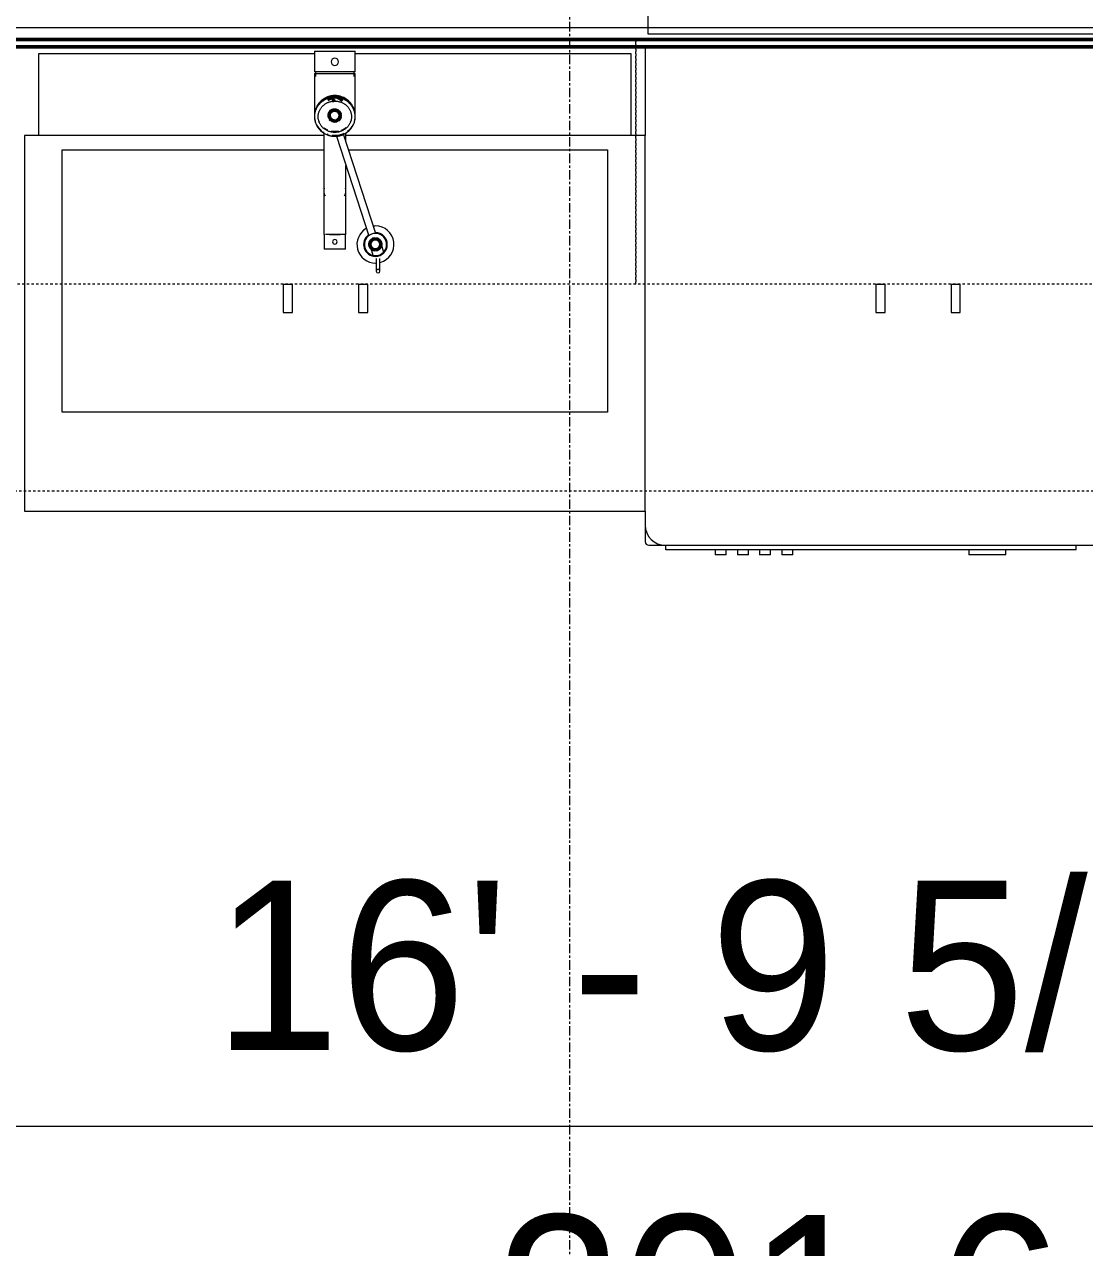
# Model space of a CAD drawing. Header units: inches. Extents: x -4266 to -1814, y 9706 to 12441.
# Drawn here: x -2856.3 to -2800, y 11384.2 to 11449.2 of the extents above; entities that cross this region are included whole.
import ezdxf

# ---------------------------------------------------------------- set-up
doc = ezdxf.new("R2010")
doc.units = ezdxf.units.IN
doc.header["$MEASUREMENT"] = 0
doc.linetypes.add('Dash', pattern=[0.25, 0.125, -0.125])
doc.linetypes.add('Grid Line 1_2_', pattern=[0.875, 0.5, -0.125, 0.125, -0.125])
for name, color, linetype, lineweight in [('A-ANNO-DIMS', 211, 'Continuous', 9), ('A-ANNO-DIMS-96', 211, 'Continuous', 9), ('A-AREA-IDEN', 2, 'Continuous', 9), ('A-GENM-2', 7, 'Continuous', 9), ('A-GENM-3', 250, 'Continuous', 50), ('A-WALL-3', 250, 'Continuous', 50), ('A-WALL-4', 10, 'Continuous', 13), ('P-SANR-FIXT-2', 7, 'Continuous', 9), ('Q-CASE-2', 7, 'Continuous', 9), ('Q-CASE-4', 7, 'Dash', 9), ('Q-CASE-HDLN-1', 7, 'Dash', 9), ('Q-SPCQ-2', 7, 'Continuous', 9), ('S-GRID-1', 1, 'Grid Line 1_2_', 9)]:
    doc.layers.add(name, color=color, linetype=linetype, lineweight=lineweight)
doc.styles.add('Century Gothic', font='ufonts.com_century-gothic.ttf', dxfattribs={"height": 9})
doc.dimstyles.new('OD__1_16__Tol__', dxfattribs={"dimscale": 12, "dimtxt": 9.397514, "dimasz": 1, "dimexe": 0.75, "dimexo": 0.5, "dimgap": 0.125, "dimtad": 1, "dimdec": 4, "dimrnd": 0.0625, "dimzin": 3, "dimdsep": 46, "dimlunit": 4, "dimtxsty": 'Century Gothic', "dimblk1": 'OBLIQUE', "dimblk2": 'OBLIQUE', "dimsah": 1, "dimcen": 0.09, "dimdle": 0.75, "dimazin": 0, "dimtfac": 1, "dimtdec": 4, "dimtix": 1, "dimtmove": 0, "dimatfit": 3, "dimfxl": 1, "dimtvp": 1, "dimtfill": 1, "dimfrac": 2, "dimtolj": 1, "dimtzin": 0, "dimarcsym": 2})

# ---------------------------------------------------------------- blocks, each defined once
blk = doc.blocks.new('DIMBLOCK29-FLOOR PLAN - 1ST FLOOR')
at = {"layer": 'A-ANNO-DIMS-96', "lineweight": 50}
for p, q in [((-2916.324, 11390.624), (-2910.324, 11396.624)), ((-2714.724, 11390.624), (-2708.724, 11396.624)), ((-2916.324, 11390.624), (-2922.324, 11384.624)), ((-2714.724, 11390.624), (-2720.724, 11384.624))]:
    blk.add_line(p, q, dxfattribs=at)
at = {"layer": 'A-ANNO-DIMS-96'}
for p, q in [((-2916.324, 11393.109), (-2916.324, 11381.624)), ((-2916.324, 11390.624), (-2916.324, 11393.109)), ((-2714.724, 11393.109), (-2714.724, 11381.624)), ((-2714.724, 11390.624), (-2714.724, 11393.109)), ((-2916.324, 11390.624), (-2714.724, 11390.624))]:
    blk.add_line(p, q, dxfattribs=at)
at = {"layer": 'A-ANNO-DIMS-96', "color": 0, "char_height": 9, "attachment_point": 1, "line_spacing_factor": 0.984502, "style": 'Century Gothic', "bg_fill": 3, "box_fill_scale": 1.25, "bg_fill_color": 256, "bg_fill_true_color": 13158600, "bg_fill_transparency": 0}
for s, insert, width in [('16\' - 9 5/8"', (-2846.252, 11403.66), 73.74811), ('201.6', (-2831.261, 11385.892), 37.76906)]:
    blk.add_mtext(s, dxfattribs=dict(at, insert=insert, width=width))
blk = doc.blocks.new('_Oblique')
at = {"color": 0, "linetype": 'ByBlock', "lineweight": -2}
blk.add_line((-0.5, -0.5), (0.5, 0.5), dxfattribs=at)

msp = doc.modelspace()

# ---------------------------------------------------------------- linework, layer by layer
at = {"layer": 'A-AREA-IDEN', "flags": 128}
msp.add_lwpolyline([(-2823.17436, 11470.14857), (-2747.66885, 11470.14857), (-2747.66885, 11448.65251), (-2823.17436, 11448.65251)], close=True, dxfattribs=at)
at = {"layer": 'A-GENM-2'}
for p, q in [((-2840.90641, 11447.75263), (-2840.90641, 11446.64968)), ((-2840.90641, 11447.75263), (-2838.74106, 11447.75263)), ((-2838.74106, 11446.64968), (-2838.74106, 11447.75263)), ((-2838.74106, 11446.64968), (-2840.90641, 11446.64968)), ((-2840.90641, 11446.57153), (-2840.90641, 11444.33076)), ((-2840.90641, 11446.57153), (-2838.74106, 11446.57153)), ((-2840.84736, 11446.64968), (-2840.84736, 11446.40919)), ((-2838.80011, 11446.40919), (-2838.80011, 11446.64968)), ((-2838.74106, 11444.33076), (-2838.74106, 11446.57153)), ((-2839.82374, 11445.13995), (-2839.7881, 11445.13928)), ((-2840.44255, 11443.46331), (-2840.40661, 11443.44052)), ((-2840.41429, 11443.40788), (-2840.41429, 11438.00853)), ((-2839.74266, 11443.23574), (-2838.02226, 11437.94088)), ((-2837.6485, 11438.06463), (-2839.36169, 11443.33728)), ((-2839.23319, 11442.94177), (-2839.23319, 11443.40788)), ((-2839.23319, 11438.00853), (-2839.23319, 11441.67597)), ((-2840.41429, 11440.33295), (-2840.41429, 11439.41581)), ((-2839.23319, 11439.41581), (-2839.23319, 11440.33295)), ((-2840.39417, 11438.00853), (-2840.41429, 11438.00853)), ((-2840.3946, 11438.00853), (-2840.3946, 11437.22113)), ((-2840.24132, 11438.00853), (-2840.32055, 11438.00853)), ((-2840.11901, 11438.00853), (-2840.22869, 11438.00853)), ((-2839.97658, 11438.00853), (-2840.10971, 11438.00853)), ((-2840.10917, 11438.00853), (-2839.97682, 11438.00853)), ((-2839.67587, 11438.00853), (-2839.9716, 11438.00853)), ((-2839.97149, 11438.00853), (-2839.67599, 11438.00853)), ((-2839.53776, 11438.00853), (-2839.67089, 11438.00853)), ((-2839.67065, 11438.00853), (-2839.5383, 11438.00853)), ((-2839.41878, 11438.00853), (-2839.52846, 11438.00853)), ((-2839.32692, 11438.00853), (-2839.40615, 11438.00853)), ((-2839.23319, 11438.00853), (-2839.3123, 11438.00853)), ((-2839.25287, 11437.22113), (-2839.25287, 11438.00853)), ((-2839.25287, 11437.22113), (-2840.3946, 11437.22113)), ((-2837.78059, 11436.89714), (-2837.91398, 11437.31977)), ((-2837.41574, 11437.47701), (-2837.36383, 11437.49339)), ((-2837.36383, 11437.49339), (-2837.23155, 11437.07424)), ((-2837.62263, 11436.72916), (-2837.62263, 11436.06402)), ((-2837.42578, 11436.06402), (-2837.42578, 11436.72916))]:
    msp.add_line(p, q, dxfattribs=at)
at = {"layer": 'A-GENM-2', "flags": 128}
for points in [[(-2839.82374, 11445.3368), (-2839.86682, 11445.33599), (-2839.90983, 11445.33354), (-2839.95271, 11445.32948), (-2839.99539, 11445.32379), (-2840.0378, 11445.31649), (-2840.07988, 11445.30759), (-2840.12156, 11445.29711), (-2840.16278, 11445.28506), (-2840.20346, 11445.27145), (-2840.24356, 11445.25631), (-2840.28299, 11445.23965), (-2840.32171, 11445.22152), (-2840.35965, 11445.20192), (-2840.39675, 11445.18089), (-2840.43295, 11445.15847), (-2840.46819, 11445.13468), (-2840.50241, 11445.10957), (-2840.53557, 11445.08316), (-2840.5676, 11445.05551), (-2840.59845, 11445.02665), (-2840.62808, 11444.99662), (-2840.65644, 11444.96548), (-2840.68347, 11444.93328), (-2840.70913, 11444.90005), (-2840.73338, 11444.86586), (-2840.75618, 11444.83076), (-2840.77749, 11444.79481), (-2840.79727, 11444.75806), (-2840.8155, 11444.72057), (-2840.83213, 11444.6824), (-2840.84714, 11444.64361), (-2840.8605, 11444.60427), (-2840.8722, 11444.56445), (-2840.8822, 11444.5242), (-2840.89049, 11444.48359), (-2840.89707, 11444.44269), (-2840.90191, 11444.40156), (-2840.905, 11444.36028), (-2840.90635, 11444.31892), (-2840.90641, 11444.30775)], [(-2839.82374, 11445.29542), (-2839.86682, 11445.2946), (-2839.90983, 11445.29216), (-2839.95271, 11445.28809), (-2839.99539, 11445.28241), (-2840.0378, 11445.27511), (-2840.07988, 11445.26621), (-2840.12156, 11445.25573), (-2840.16278, 11445.24367), (-2840.20346, 11445.23007), (-2840.24356, 11445.21492), (-2840.28299, 11445.19827), (-2840.32171, 11445.18013), (-2840.35965, 11445.16054), (-2840.39675, 11445.13951), (-2840.43295, 11445.11709), (-2840.46819, 11445.0933), (-2840.50241, 11445.06819), (-2840.53557, 11445.04178), (-2840.5676, 11445.01413), (-2840.59845, 11444.98526), (-2840.62808, 11444.95524), (-2840.65644, 11444.9241), (-2840.68347, 11444.89189), (-2840.70913, 11444.85867), (-2840.73338, 11444.82448), (-2840.75618, 11444.78938), (-2840.77749, 11444.75343), (-2840.79727, 11444.71667), (-2840.8155, 11444.67918), (-2840.83213, 11444.64102), (-2840.84714, 11444.60223), (-2840.8605, 11444.56289), (-2840.8722, 11444.52306), (-2840.8822, 11444.48281), (-2840.89049, 11444.4422), (-2840.89707, 11444.4013), (-2840.90191, 11444.36018), (-2840.905, 11444.3189), (-2840.90635, 11444.27754), (-2840.90641, 11444.26637)], [(-2839.82374, 11445.39042), (-2839.86703, 11445.38956), (-2839.91026, 11445.38696), (-2839.95335, 11445.38264), (-2839.99623, 11445.3766), (-2840.03883, 11445.36884), (-2840.08109, 11445.35939), (-2840.12294, 11445.34826), (-2840.16431, 11445.33546), (-2840.20514, 11445.32102), (-2840.24535, 11445.30496), (-2840.28489, 11445.2873), (-2840.32369, 11445.26808), (-2840.3617, 11445.24732), (-2840.39884, 11445.22505), (-2840.43506, 11445.20132), (-2840.47031, 11445.17616), (-2840.50452, 11445.14961), (-2840.53764, 11445.12171), (-2840.56962, 11445.09251), (-2840.6004, 11445.06206), (-2840.62994, 11445.03039), (-2840.6582, 11444.99758), (-2840.68512, 11444.96365), (-2840.71066, 11444.92868), (-2840.73478, 11444.89272), (-2840.75744, 11444.85582), (-2840.77861, 11444.81804), (-2840.79825, 11444.77945), (-2840.81634, 11444.7401), (-2840.83283, 11444.70006), (-2840.84772, 11444.6594), (-2840.86096, 11444.61817)], [(-2840.47031, 11445.17616), (-2840.50452, 11445.14961), (-2840.53764, 11445.12171), (-2840.56962, 11445.09251), (-2840.6004, 11445.06206), (-2840.62994, 11445.03039), (-2840.6582, 11444.99758), (-2840.68512, 11444.96365), (-2840.71066, 11444.92868), (-2840.73478, 11444.89272), (-2840.75744, 11444.85582), (-2840.77861, 11444.81804), (-2840.79825, 11444.77945), (-2840.81634, 11444.7401), (-2840.83283, 11444.70006)], [(-2840.47031, 11445.17616), (-2840.50452, 11445.14961), (-2840.53764, 11445.12171), (-2840.56962, 11445.09251), (-2840.6004, 11445.06206), (-2840.62994, 11445.03039), (-2840.6582, 11444.99758), (-2840.68512, 11444.96365), (-2840.71066, 11444.92868), (-2840.73478, 11444.89272), (-2840.75744, 11444.85582), (-2840.77861, 11444.81804), (-2840.79825, 11444.77945), (-2840.81634, 11444.7401), (-2840.83283, 11444.70006)], [(-2840.47031, 11445.17616), (-2840.50452, 11445.14961), (-2840.53764, 11445.12171), (-2840.56962, 11445.09251), (-2840.6004, 11445.06206), (-2840.62994, 11445.03039), (-2840.6582, 11444.99758), (-2840.68512, 11444.96365), (-2840.71066, 11444.92868), (-2840.73478, 11444.89272), (-2840.75744, 11444.85582), (-2840.77861, 11444.81804), (-2840.79825, 11444.77945), (-2840.81634, 11444.7401), (-2840.83283, 11444.70006)], [(-2840.47031, 11445.17616), (-2840.50452, 11445.14961), (-2840.53764, 11445.12171), (-2840.56962, 11445.09251), (-2840.6004, 11445.06206), (-2840.62994, 11445.03039), (-2840.6582, 11444.99758), (-2840.68512, 11444.96365), (-2840.71066, 11444.92868), (-2840.73478, 11444.89272), (-2840.75744, 11444.85582), (-2840.77861, 11444.81804), (-2840.79825, 11444.77945), (-2840.81634, 11444.7401), (-2840.83283, 11444.70006)], [(-2840.47031, 11445.17616), (-2840.50452, 11445.14961), (-2840.53764, 11445.12171), (-2840.56962, 11445.09251), (-2840.6004, 11445.06206), (-2840.62994, 11445.03039), (-2840.6582, 11444.99758), (-2840.68512, 11444.96365), (-2840.71066, 11444.92868), (-2840.73478, 11444.89272), (-2840.75744, 11444.85582), (-2840.77861, 11444.81804), (-2840.79825, 11444.77945), (-2840.81634, 11444.7401), (-2840.83283, 11444.70006)], [(-2840.70956, 11444.26637), (-2840.70886, 11444.29942), (-2840.70677, 11444.33242), (-2840.70328, 11444.36532), (-2840.69839, 11444.39807), (-2840.69213, 11444.43062), (-2840.68449, 11444.46292), (-2840.67549, 11444.49491), (-2840.66514, 11444.52655), (-2840.65345, 11444.5578), (-2840.64044, 11444.58859), (-2840.62613, 11444.61889), (-2840.61054, 11444.64864), (-2840.5937, 11444.67779), (-2840.57562, 11444.70631), (-2840.55633, 11444.73414), (-2840.53587, 11444.76124), (-2840.51426, 11444.78756), (-2840.49154, 11444.81307), (-2840.46774, 11444.83772), (-2840.4429, 11444.86146), (-2840.41705, 11444.88427), (-2840.39024, 11444.90609), (-2840.36251, 11444.9269), (-2840.3339, 11444.94666), (-2840.30445, 11444.96533), (-2840.27422, 11444.98288), (-2840.24325, 11444.99929), (-2840.2116, 11445.01453), (-2840.17931, 11445.02856), (-2840.14643, 11445.04137), (-2840.11302, 11445.05292), (-2840.07914, 11445.06322), (-2840.04483, 11445.07222), (-2840.01016, 11445.07992), (-2839.97519, 11445.08631), (-2839.93996, 11445.09137), (-2839.90454, 11445.0951), (-2839.86899, 11445.09748), (-2839.83336, 11445.09852), (-2839.82374, 11445.09857)], [(-2839.82374, 11445.39042), (-2839.86703, 11445.38956), (-2839.91026, 11445.38696), (-2839.95335, 11445.38264), (-2839.99623, 11445.3766), (-2840.03883, 11445.36884), (-2840.08109, 11445.35939), (-2840.12294, 11445.34826), (-2840.16431, 11445.33546), (-2840.20514, 11445.32102), (-2840.24535, 11445.30496), (-2840.28489, 11445.2873), (-2840.32369, 11445.26808), (-2840.3617, 11445.24732), (-2840.39884, 11445.22505), (-2840.43506, 11445.20132)], [(-2839.82374, 11445.39042), (-2839.86703, 11445.38956), (-2839.91026, 11445.38696), (-2839.95335, 11445.38264), (-2839.99623, 11445.3766), (-2840.03883, 11445.36884), (-2840.08109, 11445.35939), (-2840.12294, 11445.34826), (-2840.16431, 11445.33546), (-2840.20514, 11445.32102), (-2840.24535, 11445.30496), (-2840.28489, 11445.2873), (-2840.32369, 11445.26808), (-2840.3617, 11445.24732), (-2840.39884, 11445.22505), (-2840.43506, 11445.20132)], [(-2839.82374, 11445.39042), (-2839.86703, 11445.38956), (-2839.91026, 11445.38696), (-2839.95335, 11445.38264), (-2839.99623, 11445.3766), (-2840.03883, 11445.36884), (-2840.08109, 11445.35939), (-2840.12294, 11445.34826), (-2840.16431, 11445.33546), (-2840.20514, 11445.32102), (-2840.24535, 11445.30496), (-2840.28489, 11445.2873), (-2840.32369, 11445.26808), (-2840.3617, 11445.24732), (-2840.39884, 11445.22505), (-2840.43506, 11445.20132)], [(-2839.82374, 11445.39042), (-2839.86703, 11445.38956), (-2839.91026, 11445.38696), (-2839.95335, 11445.38264), (-2839.99623, 11445.3766), (-2840.03883, 11445.36884), (-2840.08109, 11445.35939), (-2840.12294, 11445.34826), (-2840.16431, 11445.33546), (-2840.20514, 11445.32102), (-2840.24535, 11445.30496), (-2840.28489, 11445.2873), (-2840.32369, 11445.26808), (-2840.3617, 11445.24732), (-2840.39884, 11445.22505), (-2840.43506, 11445.20132)], [(-2839.82374, 11445.39042), (-2839.86703, 11445.38956), (-2839.91026, 11445.38696), (-2839.95335, 11445.38264), (-2839.99623, 11445.3766), (-2840.03883, 11445.36884), (-2840.08109, 11445.35939), (-2840.12294, 11445.34826), (-2840.16431, 11445.33546), (-2840.20514, 11445.32102), (-2840.24535, 11445.30496), (-2840.28489, 11445.2873), (-2840.32369, 11445.26808), (-2840.3617, 11445.24732), (-2840.39884, 11445.22505), (-2840.43506, 11445.20132)], [(-2839.90454, 11445.13648), (-2839.86899, 11445.13886), (-2839.83336, 11445.1399), (-2839.82374, 11445.13995)], [(-2838.7924, 11444.63721), (-2838.8064, 11444.67818), (-2838.82203, 11444.71857), (-2838.83926, 11444.7583), (-2838.85807, 11444.79731), (-2838.87842, 11444.83553), (-2838.90028, 11444.87291), (-2838.92362, 11444.90939), (-2838.9484, 11444.9449), (-2838.97458, 11444.9794), (-2839.00211, 11445.01282), (-2839.03097, 11445.04511), (-2839.06109, 11445.07622), (-2839.09243, 11445.10611), (-2839.12494, 11445.13471), (-2839.15857, 11445.162), (-2839.19326, 11445.18791), (-2839.22896, 11445.21242), (-2839.26562, 11445.23548), (-2839.30316, 11445.25706), (-2839.34154, 11445.27712), (-2839.38069, 11445.29562), (-2839.42055, 11445.31255), (-2839.46105, 11445.32787), (-2839.50214, 11445.34156), (-2839.54374, 11445.35359), (-2839.58578, 11445.36395), (-2839.62821, 11445.37262), (-2839.67095, 11445.37959), (-2839.71393, 11445.38484), (-2839.75709, 11445.38837), (-2839.80036, 11445.39017), (-2839.82374, 11445.39042)], [(-2839.19326, 11445.18791), (-2839.22896, 11445.21242), (-2839.26562, 11445.23548), (-2839.30316, 11445.25706), (-2839.34154, 11445.27712), (-2839.38069, 11445.29562), (-2839.42055, 11445.31255), (-2839.46105, 11445.32787), (-2839.50214, 11445.34156), (-2839.54374, 11445.35359), (-2839.58578, 11445.36395), (-2839.62821, 11445.37262), (-2839.67095, 11445.37959), (-2839.71393, 11445.38484), (-2839.75709, 11445.38837), (-2839.80036, 11445.39017), (-2839.82374, 11445.39042)], [(-2839.19326, 11445.18791), (-2839.22896, 11445.21242), (-2839.26562, 11445.23548), (-2839.30316, 11445.25706), (-2839.34154, 11445.27712), (-2839.38069, 11445.29562), (-2839.42055, 11445.31255), (-2839.46105, 11445.32787), (-2839.50214, 11445.34156), (-2839.54374, 11445.35359), (-2839.58578, 11445.36395), (-2839.62821, 11445.37262), (-2839.67095, 11445.37959), (-2839.71393, 11445.38484), (-2839.75709, 11445.38837), (-2839.80036, 11445.39017), (-2839.82374, 11445.39042)], [(-2839.19326, 11445.18791), (-2839.22896, 11445.21242), (-2839.26562, 11445.23548), (-2839.30316, 11445.25706), (-2839.34154, 11445.27712), (-2839.38069, 11445.29562), (-2839.42055, 11445.31255), (-2839.46105, 11445.32787), (-2839.50214, 11445.34156), (-2839.54374, 11445.35359), (-2839.58578, 11445.36395), (-2839.62821, 11445.37262), (-2839.67095, 11445.37959), (-2839.71393, 11445.38484), (-2839.75709, 11445.38837), (-2839.80036, 11445.39017), (-2839.82374, 11445.39042)], [(-2839.19326, 11445.18791), (-2839.22896, 11445.21242), (-2839.26562, 11445.23548), (-2839.30316, 11445.25706), (-2839.34154, 11445.27712), (-2839.38069, 11445.29562), (-2839.42055, 11445.31255), (-2839.46105, 11445.32787), (-2839.50214, 11445.34156), (-2839.54374, 11445.35359), (-2839.58578, 11445.36395), (-2839.62821, 11445.37262), (-2839.67095, 11445.37959), (-2839.71393, 11445.38484), (-2839.75709, 11445.38837), (-2839.80036, 11445.39017), (-2839.82374, 11445.39042)], [(-2839.19326, 11445.18791), (-2839.22896, 11445.21242), (-2839.26562, 11445.23548), (-2839.30316, 11445.25706), (-2839.34154, 11445.27712), (-2839.38069, 11445.29562), (-2839.42055, 11445.31255), (-2839.46105, 11445.32787), (-2839.50214, 11445.34156), (-2839.54374, 11445.35359), (-2839.58578, 11445.36395), (-2839.62821, 11445.37262), (-2839.67095, 11445.37959), (-2839.71393, 11445.38484), (-2839.75709, 11445.38837), (-2839.80036, 11445.39017), (-2839.82374, 11445.39042)], [(-2838.74106, 11444.30775), (-2838.74193, 11444.34912), (-2838.74456, 11444.39043), (-2838.74893, 11444.43161), (-2838.75503, 11444.47257), (-2838.76287, 11444.51327), (-2838.77241, 11444.55362), (-2838.78365, 11444.59357), (-2838.79656, 11444.63305), (-2838.81113, 11444.67199), (-2838.82733, 11444.71033), (-2838.84513, 11444.74801), (-2838.86449, 11444.78497), (-2838.88539, 11444.82114), (-2838.90779, 11444.85648), (-2838.93166, 11444.89092), (-2838.95694, 11444.92441), (-2838.98361, 11444.95689), (-2839.01161, 11444.98833), (-2839.0409, 11445.01866), (-2839.07143, 11445.04783), (-2839.10315, 11445.07582), (-2839.13601, 11445.10257), (-2839.16995, 11445.12803), (-2839.20492, 11445.15218), (-2839.24086, 11445.17498), (-2839.27772, 11445.19638), (-2839.31544, 11445.21637), (-2839.35396, 11445.2349), (-2839.3932, 11445.25196), (-2839.43313, 11445.26751), (-2839.47366, 11445.28153), (-2839.51474, 11445.29401), (-2839.5563, 11445.30492), (-2839.59828, 11445.31425), (-2839.6406, 11445.32198), (-2839.68322, 11445.3281), (-2839.72605, 11445.3326), (-2839.76904, 11445.33549), (-2839.81211, 11445.33674), (-2839.82374, 11445.3368)], [(-2838.74106, 11444.26637), (-2838.74193, 11444.30774), (-2838.74456, 11444.34905), (-2838.74893, 11444.39022), (-2838.75503, 11444.43119), (-2838.76287, 11444.47188), (-2838.77241, 11444.51224), (-2838.78365, 11444.55219), (-2838.79656, 11444.59166), (-2838.81113, 11444.63061), (-2838.82733, 11444.66895), (-2838.84513, 11444.70663), (-2838.86449, 11444.74358), (-2838.88539, 11444.77976), (-2838.90779, 11444.81509), (-2838.93166, 11444.84953), (-2838.95694, 11444.88302), (-2838.98361, 11444.91551), (-2839.01161, 11444.94694), (-2839.0409, 11444.97727), (-2839.07143, 11445.00645), (-2839.10315, 11445.03444), (-2839.13601, 11445.06118), (-2839.16995, 11445.08665), (-2839.20492, 11445.1108), (-2839.24086, 11445.1336), (-2839.27772, 11445.155), (-2839.31544, 11445.17499), (-2839.35396, 11445.19352), (-2839.3932, 11445.21058), (-2839.43313, 11445.22613), (-2839.47366, 11445.24015), (-2839.51474, 11445.25263), (-2839.5563, 11445.26354), (-2839.59828, 11445.27286), (-2839.6406, 11445.28059), (-2839.68322, 11445.28672), (-2839.72605, 11445.29122), (-2839.76904, 11445.2941), (-2839.81211, 11445.29536), (-2839.82374, 11445.29542)], [(-2839.82374, 11445.09857), (-2839.7881, 11445.09789), (-2839.75252, 11445.09587), (-2839.71706, 11445.09251), (-2839.68177, 11445.08781), (-2839.64672, 11445.08178), (-2839.61197, 11445.07443), (-2839.57756, 11445.06577), (-2839.54355, 11445.05583), (-2839.51001, 11445.04461), (-2839.47699, 11445.03214), (-2839.44453, 11445.01843), (-2839.4127, 11445.00352), (-2839.38154, 11444.98743), (-2839.35111, 11444.97018), (-2839.32144, 11444.9518), (-2839.2926, 11444.93234), (-2839.26463, 11444.91181), (-2839.23757, 11444.89025), (-2839.21145, 11444.86771), (-2839.18634, 11444.84422), (-2839.16225, 11444.81981), (-2839.13923, 11444.79453), (-2839.11732, 11444.76842), (-2839.09655, 11444.74153), (-2839.07694, 11444.71389), (-2839.05854, 11444.68555), (-2839.04135, 11444.65657), (-2839.02542, 11444.62697), (-2839.01077, 11444.59682), (-2838.99741, 11444.56616), (-2838.98536, 11444.53503), (-2838.97464, 11444.50349), (-2838.96528, 11444.47158), (-2838.95727, 11444.43936), (-2838.95063, 11444.40688), (-2838.94538, 11444.37418), (-2838.94151, 11444.34131), (-2838.93904, 11444.30833), (-2838.93796, 11444.27529), (-2838.93791, 11444.26637)], [(-2838.82203, 11444.71857), (-2838.83926, 11444.7583), (-2838.85807, 11444.79731), (-2838.87842, 11444.83553), (-2838.90028, 11444.87291), (-2838.92362, 11444.90939), (-2838.9484, 11444.9449), (-2838.97458, 11444.9794), (-2839.00211, 11445.01282), (-2839.03097, 11445.04511), (-2839.06109, 11445.07622), (-2839.09243, 11445.10611), (-2839.12494, 11445.13471), (-2839.15857, 11445.162)], [(-2838.82203, 11444.71857), (-2838.83926, 11444.7583), (-2838.85807, 11444.79731), (-2838.87842, 11444.83553), (-2838.90028, 11444.87291), (-2838.92362, 11444.90939), (-2838.9484, 11444.9449), (-2838.97458, 11444.9794), (-2839.00211, 11445.01282), (-2839.03097, 11445.04511), (-2839.06109, 11445.07622), (-2839.09243, 11445.10611), (-2839.12494, 11445.13471), (-2839.15857, 11445.162)], [(-2838.82203, 11444.71857), (-2838.83926, 11444.7583), (-2838.85807, 11444.79731), (-2838.87842, 11444.83553), (-2838.90028, 11444.87291), (-2838.92362, 11444.90939), (-2838.9484, 11444.9449), (-2838.97458, 11444.9794), (-2839.00211, 11445.01282), (-2839.03097, 11445.04511), (-2839.06109, 11445.07622), (-2839.09243, 11445.10611), (-2839.12494, 11445.13471), (-2839.15857, 11445.162)], [(-2838.82203, 11444.71857), (-2838.83926, 11444.7583), (-2838.85807, 11444.79731), (-2838.87842, 11444.83553), (-2838.90028, 11444.87291), (-2838.92362, 11444.90939), (-2838.9484, 11444.9449), (-2838.97458, 11444.9794), (-2839.00211, 11445.01282), (-2839.03097, 11445.04511), (-2839.06109, 11445.07622), (-2839.09243, 11445.10611), (-2839.12494, 11445.13471), (-2839.15857, 11445.162)], [(-2838.82203, 11444.71857), (-2838.83926, 11444.7583), (-2838.85807, 11444.79731), (-2838.87842, 11444.83553), (-2838.90028, 11444.87291), (-2838.92362, 11444.90939), (-2838.9484, 11444.9449), (-2838.97458, 11444.9794), (-2839.00211, 11445.01282), (-2839.03097, 11445.04511), (-2839.06109, 11445.07622), (-2839.09243, 11445.10611), (-2839.12494, 11445.13471), (-2839.15857, 11445.162)], [(-2840.90641, 11444.30775), (-2840.90554, 11444.26637), (-2840.90291, 11444.22506), (-2840.89855, 11444.18389), (-2840.89244, 11444.14292), (-2840.88461, 11444.10223), (-2840.87506, 11444.06187), (-2840.86382, 11444.02192), (-2840.85091, 11443.98245)], [(-2840.87254, 11444.57644), (-2840.88245, 11444.53429), (-2840.89066, 11444.49177), (-2840.89717, 11444.44895), (-2840.90195, 11444.40592), (-2840.90502, 11444.36272), (-2840.90635, 11444.31944), (-2840.90595, 11444.27613), (-2840.90382, 11444.23288), (-2840.89996, 11444.18975), (-2840.89439, 11444.14681), (-2840.88709, 11444.10412), (-2840.8781, 11444.06176), (-2840.86742, 11444.01979), (-2840.85507, 11443.97829)], [(-2840.87254, 11444.57644), (-2840.88245, 11444.53429), (-2840.89066, 11444.49177), (-2840.89717, 11444.44895), (-2840.90195, 11444.40592), (-2840.90502, 11444.36272), (-2840.90635, 11444.31944), (-2840.90595, 11444.27613), (-2840.90382, 11444.23288), (-2840.89996, 11444.18975), (-2840.89439, 11444.14681), (-2840.88709, 11444.10412), (-2840.8781, 11444.06176), (-2840.86742, 11444.01979), (-2840.85507, 11443.97829)], [(-2840.87254, 11444.57644), (-2840.88245, 11444.53429), (-2840.89066, 11444.49177), (-2840.89717, 11444.44895), (-2840.90195, 11444.40592), (-2840.90502, 11444.36272), (-2840.90635, 11444.31944), (-2840.90595, 11444.27613), (-2840.90382, 11444.23288), (-2840.89996, 11444.18975), (-2840.89439, 11444.14681), (-2840.88709, 11444.10412), (-2840.8781, 11444.06176), (-2840.86742, 11444.01979), (-2840.85507, 11443.97829)], [(-2840.87254, 11444.57644), (-2840.88245, 11444.53429), (-2840.89066, 11444.49177), (-2840.89717, 11444.44895), (-2840.90195, 11444.40592), (-2840.90502, 11444.36272), (-2840.90635, 11444.31944), (-2840.90595, 11444.27613), (-2840.90382, 11444.23288), (-2840.89996, 11444.18975), (-2840.89439, 11444.14681), (-2840.88709, 11444.10412), (-2840.8781, 11444.06176), (-2840.86742, 11444.01979), (-2840.85507, 11443.97829)], [(-2840.87254, 11444.57644), (-2840.88245, 11444.53429), (-2840.89066, 11444.49177), (-2840.89717, 11444.44895), (-2840.90195, 11444.40592), (-2840.90502, 11444.36272), (-2840.90635, 11444.31944), (-2840.90595, 11444.27613), (-2840.90382, 11444.23288), (-2840.89996, 11444.18975), (-2840.89439, 11444.14681), (-2840.88709, 11444.10412), (-2840.8781, 11444.06176), (-2840.86742, 11444.01979), (-2840.85507, 11443.97829)], [(-2840.87254, 11444.57644), (-2840.88245, 11444.53429), (-2840.89066, 11444.49177), (-2840.89717, 11444.44895), (-2840.90195, 11444.40592), (-2840.90502, 11444.36272), (-2840.90635, 11444.31944), (-2840.90595, 11444.27613), (-2840.90382, 11444.23288), (-2840.89996, 11444.18975), (-2840.89439, 11444.14681), (-2840.88709, 11444.10412), (-2840.8781, 11444.06176), (-2840.86742, 11444.01979), (-2840.85507, 11443.97829)], [(-2838.78697, 11444.01122), (-2838.77528, 11444.05105), (-2838.76527, 11444.0913), (-2838.75698, 11444.13191), (-2838.75041, 11444.17281), (-2838.74557, 11444.21393), (-2838.74247, 11444.25521), (-2838.74112, 11444.29658), (-2838.74106, 11444.30775)], [(-2838.78651, 11443.99733), (-2838.77493, 11444.03905), (-2838.76503, 11444.08121), (-2838.75681, 11444.12373), (-2838.75031, 11444.16654), (-2838.74552, 11444.20958), (-2838.74246, 11444.25277), (-2838.74112, 11444.29606), (-2838.74152, 11444.33936), (-2838.74365, 11444.38261), (-2838.74751, 11444.42574), (-2838.75309, 11444.46869), (-2838.76038, 11444.51137), (-2838.76937, 11444.55373), (-2838.78005, 11444.5957)], [(-2838.78651, 11443.99733), (-2838.77493, 11444.03905), (-2838.76503, 11444.08121), (-2838.75681, 11444.12373), (-2838.75031, 11444.16654), (-2838.74552, 11444.20958), (-2838.74246, 11444.25277), (-2838.74112, 11444.29606), (-2838.74152, 11444.33936), (-2838.74365, 11444.38261), (-2838.74751, 11444.42574), (-2838.75309, 11444.46869), (-2838.76038, 11444.51137), (-2838.76937, 11444.55373), (-2838.78005, 11444.5957)], [(-2838.78651, 11443.99733), (-2838.77493, 11444.03905), (-2838.76503, 11444.08121), (-2838.75681, 11444.12373), (-2838.75031, 11444.16654), (-2838.74552, 11444.20958), (-2838.74246, 11444.25277), (-2838.74112, 11444.29606), (-2838.74152, 11444.33936), (-2838.74365, 11444.38261), (-2838.74751, 11444.42574), (-2838.75309, 11444.46869), (-2838.76038, 11444.51137), (-2838.76937, 11444.55373), (-2838.78005, 11444.5957)], [(-2838.78651, 11443.99733), (-2838.77493, 11444.03905), (-2838.76503, 11444.08121), (-2838.75681, 11444.12373), (-2838.75031, 11444.16654), (-2838.74552, 11444.20958), (-2838.74246, 11444.25277), (-2838.74112, 11444.29606), (-2838.74152, 11444.33936), (-2838.74365, 11444.38261), (-2838.74751, 11444.42574), (-2838.75309, 11444.46869), (-2838.76038, 11444.51137), (-2838.76937, 11444.55373), (-2838.78005, 11444.5957)], [(-2838.78651, 11443.99733), (-2838.77493, 11444.03905), (-2838.76503, 11444.08121), (-2838.75681, 11444.12373), (-2838.75031, 11444.16654), (-2838.74552, 11444.20958), (-2838.74246, 11444.25277), (-2838.74112, 11444.29606), (-2838.74152, 11444.33936), (-2838.74365, 11444.38261), (-2838.74751, 11444.42574), (-2838.75309, 11444.46869), (-2838.76038, 11444.51137), (-2838.76937, 11444.55373), (-2838.78005, 11444.5957)], [(-2838.78651, 11443.99733), (-2838.77493, 11444.03905), (-2838.76503, 11444.08121), (-2838.75681, 11444.12373), (-2838.75031, 11444.16654), (-2838.74552, 11444.20958), (-2838.74246, 11444.25277), (-2838.74112, 11444.29606), (-2838.74152, 11444.33936), (-2838.74365, 11444.38261), (-2838.74751, 11444.42574), (-2838.75309, 11444.46869), (-2838.76038, 11444.51137), (-2838.76937, 11444.55373), (-2838.78005, 11444.5957)], [(-2840.90641, 11444.26637), (-2840.90554, 11444.22499), (-2840.90291, 11444.18368), (-2840.89855, 11444.14251), (-2840.89244, 11444.10154), (-2840.88461, 11444.06085), (-2840.87506, 11444.02049), (-2840.86382, 11443.98054), (-2840.85091, 11443.94107), (-2840.83634, 11443.90212), (-2840.82014, 11443.86378), (-2840.80235, 11443.8261), (-2840.78298, 11443.78915), (-2840.76208, 11443.75297), (-2840.73968, 11443.71764), (-2840.71582, 11443.6832), (-2840.69053, 11443.64971), (-2840.66386, 11443.61722), (-2840.63586, 11443.58579), (-2840.60657, 11443.55546), (-2840.57604, 11443.52628), (-2840.54432, 11443.49829), (-2840.51147, 11443.47155), (-2840.47753, 11443.44608), (-2840.44255, 11443.42193), (-2840.40661, 11443.39913), (-2840.36975, 11443.37773), (-2840.33203, 11443.35774), (-2840.29352, 11443.33921), (-2840.25427, 11443.32215), (-2840.21435, 11443.3066), (-2840.17381, 11443.29258), (-2840.13274, 11443.2801), (-2840.09118, 11443.26919), (-2840.0492, 11443.25987), (-2840.00687, 11443.25214), (-2839.96426, 11443.24601), (-2839.92142, 11443.24151), (-2839.87844, 11443.23863), (-2839.83537, 11443.23737), (-2839.82374, 11443.23731)], [(-2840.80821, 11443.85719), (-2840.78941, 11443.81819), (-2840.76906, 11443.77996), (-2840.7472, 11443.74258), (-2840.72386, 11443.7061), (-2840.69908, 11443.67059), (-2840.6729, 11443.6361), (-2840.64536, 11443.60268), (-2840.61651, 11443.57038), (-2840.58639, 11443.53927), (-2840.55505, 11443.50939), (-2840.52253, 11443.48078), (-2840.48891, 11443.4535), (-2840.45421, 11443.42758), (-2840.41851, 11443.40307), (-2840.38186, 11443.38001), (-2840.34431, 11443.35844), (-2840.30593, 11443.33838), (-2840.26678, 11443.31987), (-2840.22692, 11443.30294), (-2840.18642, 11443.28762), (-2840.14534, 11443.27394), (-2840.10374, 11443.2619), (-2840.06169, 11443.25154), (-2840.01926, 11443.24287), (-2839.97652, 11443.23591), (-2839.93354, 11443.23065), (-2839.89038, 11443.22712), (-2839.84711, 11443.22532), (-2839.82374, 11443.22507)], [(-2840.80821, 11443.85719), (-2840.78941, 11443.81819), (-2840.76906, 11443.77996), (-2840.7472, 11443.74258), (-2840.72386, 11443.7061), (-2840.69908, 11443.67059), (-2840.6729, 11443.6361), (-2840.64536, 11443.60268), (-2840.61651, 11443.57038), (-2840.58639, 11443.53927), (-2840.55505, 11443.50939), (-2840.52253, 11443.48078), (-2840.48891, 11443.4535)], [(-2840.80821, 11443.85719), (-2840.78941, 11443.81819), (-2840.76906, 11443.77996), (-2840.7472, 11443.74258), (-2840.72386, 11443.7061), (-2840.69908, 11443.67059), (-2840.6729, 11443.6361), (-2840.64536, 11443.60268), (-2840.61651, 11443.57038), (-2840.58639, 11443.53927), (-2840.55505, 11443.50939), (-2840.52253, 11443.48078), (-2840.48891, 11443.4535)], [(-2840.80821, 11443.85719), (-2840.78941, 11443.81819), (-2840.76906, 11443.77996), (-2840.7472, 11443.74258), (-2840.72386, 11443.7061), (-2840.69908, 11443.67059), (-2840.6729, 11443.6361), (-2840.64536, 11443.60268), (-2840.61651, 11443.57038), (-2840.58639, 11443.53927), (-2840.55505, 11443.50939), (-2840.52253, 11443.48078), (-2840.48891, 11443.4535)], [(-2840.80821, 11443.85719), (-2840.78941, 11443.81819), (-2840.76906, 11443.77996), (-2840.7472, 11443.74258), (-2840.72386, 11443.7061), (-2840.69908, 11443.67059), (-2840.6729, 11443.6361), (-2840.64536, 11443.60268), (-2840.61651, 11443.57038), (-2840.58639, 11443.53927), (-2840.55505, 11443.50939), (-2840.52253, 11443.48078), (-2840.48891, 11443.4535)], [(-2840.80821, 11443.85719), (-2840.78941, 11443.81819), (-2840.76906, 11443.77996), (-2840.7472, 11443.74258), (-2840.72386, 11443.7061), (-2840.69908, 11443.67059), (-2840.6729, 11443.6361), (-2840.64536, 11443.60268), (-2840.61651, 11443.57038), (-2840.58639, 11443.53927), (-2840.55505, 11443.50939), (-2840.52253, 11443.48078), (-2840.48891, 11443.4535)], [(-2840.76208, 11443.79435), (-2840.73968, 11443.75902), (-2840.71582, 11443.72458), (-2840.69053, 11443.69109), (-2840.66386, 11443.6586), (-2840.63586, 11443.62717), (-2840.60657, 11443.59684), (-2840.57604, 11443.56766), (-2840.54432, 11443.53968)], [(-2839.82374, 11443.43416), (-2839.85937, 11443.43484), (-2839.89495, 11443.43686), (-2839.93041, 11443.44022), (-2839.9657, 11443.44492), (-2840.00075, 11443.45095), (-2840.03551, 11443.4583), (-2840.06992, 11443.46696), (-2840.10392, 11443.4769), (-2840.13746, 11443.48812), (-2840.17049, 11443.50059), (-2840.20294, 11443.5143), (-2840.23478, 11443.52921), (-2840.26593, 11443.5453), (-2840.29637, 11443.56255), (-2840.32603, 11443.58093), (-2840.35487, 11443.60039), (-2840.38284, 11443.62092), (-2840.40991, 11443.64248), (-2840.43602, 11443.66502), (-2840.46114, 11443.68851), (-2840.48522, 11443.71292), (-2840.50824, 11443.7382), (-2840.53015, 11443.76431), (-2840.55093, 11443.7912), (-2840.57053, 11443.81884), (-2840.58894, 11443.84718), (-2840.60612, 11443.87616), (-2840.62205, 11443.90576), (-2840.63671, 11443.93591), (-2840.65007, 11443.96657), (-2840.66211, 11443.9977), (-2840.67283, 11444.02924), (-2840.6822, 11444.06115), (-2840.6902, 11444.09337), (-2840.69684, 11444.12585), (-2840.7021, 11444.15855), (-2840.70596, 11444.19142), (-2840.70844, 11444.2244), (-2840.70951, 11444.25744), (-2840.70956, 11444.26637)], [(-2840.63671, 11443.97729), (-2840.65007, 11444.00796), (-2840.66211, 11444.03908)], [(-2840.20294, 11443.55568), (-2840.23478, 11443.57059), (-2840.26593, 11443.58669), (-2840.29637, 11443.60393), (-2840.32603, 11443.62231), (-2840.35487, 11443.64178), (-2840.38284, 11443.6623), (-2840.40991, 11443.68386)], [(-2838.93791, 11444.26637), (-2838.93861, 11444.23331), (-2838.94071, 11444.20031), (-2838.9442, 11444.16741), (-2838.94908, 11444.13466), (-2838.95534, 11444.10211), (-2838.96298, 11444.06981), (-2838.97198, 11444.03782), (-2838.98234, 11444.00618), (-2838.99402, 11443.97493), (-2839.00703, 11443.94414), (-2839.02134, 11443.91384), (-2839.03693, 11443.88409), (-2839.05378, 11443.85494), (-2839.07185, 11443.82642), (-2839.09114, 11443.79859), (-2839.1116, 11443.77149), (-2839.13321, 11443.74517), (-2839.15593, 11443.71966), (-2839.17973, 11443.69501), (-2839.20457, 11443.67127), (-2839.23042, 11443.64846), (-2839.25723, 11443.62664), (-2839.28497, 11443.60583), (-2839.31358, 11443.58607), (-2839.34302, 11443.5674), (-2839.37325, 11443.54985), (-2839.40422, 11443.53344), (-2839.43588, 11443.5182), (-2839.46817, 11443.50417), (-2839.50104, 11443.49136), (-2839.53445, 11443.47981), (-2839.56834, 11443.46951), (-2839.60264, 11443.46051), (-2839.63731, 11443.45281), (-2839.67229, 11443.44642), (-2839.70752, 11443.44136), (-2839.74293, 11443.43763), (-2839.77849, 11443.43525), (-2839.81412, 11443.43421), (-2839.82374, 11443.43416)], [(-2839.82374, 11443.23731), (-2839.78066, 11443.23813), (-2839.73764, 11443.24057), (-2839.69476, 11443.24464), (-2839.65208, 11443.25032), (-2839.60967, 11443.25762), (-2839.56759, 11443.26652), (-2839.52591, 11443.277), (-2839.48469, 11443.28906), (-2839.44401, 11443.30267), (-2839.40392, 11443.31781), (-2839.36448, 11443.33446), (-2839.32576, 11443.3526), (-2839.28782, 11443.37219), (-2839.25073, 11443.39322), (-2839.21453, 11443.41564), (-2839.17929, 11443.43943), (-2839.14506, 11443.46455), (-2839.11191, 11443.49095), (-2839.07988, 11443.5186), (-2839.04902, 11443.54747), (-2839.01939, 11443.57749), (-2838.99104, 11443.60863), (-2838.96401, 11443.64084), (-2838.93834, 11443.67406), (-2838.91409, 11443.70825), (-2838.89129, 11443.74335), (-2838.86998, 11443.7793), (-2838.8502, 11443.81606), (-2838.83198, 11443.85355), (-2838.81535, 11443.89171), (-2838.80033, 11443.9305), (-2838.78697, 11443.96984), (-2838.77528, 11444.00967), (-2838.76527, 11444.04992), (-2838.75698, 11444.09053), (-2838.75041, 11444.13143), (-2838.74557, 11444.17255), (-2838.74247, 11444.21383), (-2838.74112, 11444.25519), (-2838.74106, 11444.26637)], [(-2839.23042, 11443.68985), (-2839.25723, 11443.66802), (-2839.28497, 11443.64721), (-2839.31358, 11443.62746), (-2839.34302, 11443.60878), (-2839.37325, 11443.59123), (-2839.40422, 11443.57482), (-2839.43588, 11443.55959), (-2839.46817, 11443.54555)], [(-2839.14296, 11443.46589), (-2839.10984, 11443.49378), (-2839.07786, 11443.52298), (-2839.04707, 11443.55344), (-2839.01753, 11443.5851), (-2838.98928, 11443.61792), (-2838.96236, 11443.65184), (-2838.93682, 11443.68681), (-2838.9127, 11443.72277), (-2838.89003, 11443.75967), (-2838.86886, 11443.79745), (-2838.84922, 11443.83604)], [(-2839.14296, 11443.46589), (-2839.10984, 11443.49378), (-2839.07786, 11443.52298), (-2839.04707, 11443.55344), (-2839.01753, 11443.5851), (-2838.98928, 11443.61792), (-2838.96236, 11443.65184), (-2838.93682, 11443.68681), (-2838.9127, 11443.72277), (-2838.89003, 11443.75967), (-2838.86886, 11443.79745), (-2838.84922, 11443.83604)], [(-2839.14296, 11443.46589), (-2839.10984, 11443.49378), (-2839.07786, 11443.52298), (-2839.04707, 11443.55344), (-2839.01753, 11443.5851), (-2838.98928, 11443.61792), (-2838.96236, 11443.65184), (-2838.93682, 11443.68681), (-2838.9127, 11443.72277), (-2838.89003, 11443.75967), (-2838.86886, 11443.79745), (-2838.84922, 11443.83604)], [(-2839.14296, 11443.46589), (-2839.10984, 11443.49378), (-2839.07786, 11443.52298), (-2839.04707, 11443.55344), (-2839.01753, 11443.5851), (-2838.98928, 11443.61792), (-2838.96236, 11443.65184), (-2838.93682, 11443.68681), (-2838.9127, 11443.72277), (-2838.89003, 11443.75967), (-2838.86886, 11443.79745), (-2838.84922, 11443.83604)], [(-2839.14296, 11443.46589), (-2839.10984, 11443.49378), (-2839.07786, 11443.52298), (-2839.04707, 11443.55344), (-2839.01753, 11443.5851), (-2838.98928, 11443.61792), (-2838.96236, 11443.65184), (-2838.93682, 11443.68681), (-2838.9127, 11443.72277), (-2838.89003, 11443.75967), (-2838.86886, 11443.79745), (-2838.84922, 11443.83604)], [(-2839.14296, 11443.46589), (-2839.10984, 11443.49378), (-2839.07786, 11443.52298), (-2839.04707, 11443.55344), (-2839.01753, 11443.5851), (-2838.98928, 11443.61792), (-2838.96236, 11443.65184), (-2838.93682, 11443.68681), (-2838.9127, 11443.72277), (-2838.89003, 11443.75967), (-2838.86886, 11443.79745), (-2838.84922, 11443.83604)], [(-2838.98234, 11444.04756), (-2838.99402, 11444.01631), (-2839.00703, 11443.98552)], [(-2840.45421, 11443.42758), (-2840.41851, 11443.40307), (-2840.38186, 11443.38001), (-2840.34431, 11443.35844), (-2840.30593, 11443.33838), (-2840.26678, 11443.31987), (-2840.22692, 11443.30294), (-2840.18642, 11443.28762), (-2840.14534, 11443.27394), (-2840.10374, 11443.2619), (-2840.06169, 11443.25154), (-2840.01926, 11443.24287), (-2839.97652, 11443.23591), (-2839.93354, 11443.23065), (-2839.89038, 11443.22712), (-2839.84711, 11443.22532), (-2839.82374, 11443.22507)], [(-2840.45421, 11443.42758), (-2840.41851, 11443.40307), (-2840.38186, 11443.38001), (-2840.34431, 11443.35844), (-2840.30593, 11443.33838), (-2840.26678, 11443.31987), (-2840.22692, 11443.30294), (-2840.18642, 11443.28762), (-2840.14534, 11443.27394), (-2840.10374, 11443.2619), (-2840.06169, 11443.25154), (-2840.01926, 11443.24287), (-2839.97652, 11443.23591), (-2839.93354, 11443.23065), (-2839.89038, 11443.22712), (-2839.84711, 11443.22532), (-2839.82374, 11443.22507)], [(-2840.45421, 11443.42758), (-2840.41851, 11443.40307), (-2840.38186, 11443.38001), (-2840.34431, 11443.35844), (-2840.30593, 11443.33838), (-2840.26678, 11443.31987), (-2840.22692, 11443.30294), (-2840.18642, 11443.28762), (-2840.14534, 11443.27394), (-2840.10374, 11443.2619), (-2840.06169, 11443.25154), (-2840.01926, 11443.24287), (-2839.97652, 11443.23591), (-2839.93354, 11443.23065), (-2839.89038, 11443.22712), (-2839.84711, 11443.22532), (-2839.82374, 11443.22507)], [(-2840.45421, 11443.42758), (-2840.41851, 11443.40307), (-2840.38186, 11443.38001), (-2840.34431, 11443.35844), (-2840.30593, 11443.33838), (-2840.26678, 11443.31987), (-2840.22692, 11443.30294), (-2840.18642, 11443.28762), (-2840.14534, 11443.27394), (-2840.10374, 11443.2619), (-2840.06169, 11443.25154), (-2840.01926, 11443.24287), (-2839.97652, 11443.23591), (-2839.93354, 11443.23065), (-2839.89038, 11443.22712), (-2839.84711, 11443.22532), (-2839.82374, 11443.22507)], [(-2840.45421, 11443.42758), (-2840.41851, 11443.40307), (-2840.38186, 11443.38001), (-2840.34431, 11443.35844), (-2840.30593, 11443.33838), (-2840.26678, 11443.31987), (-2840.22692, 11443.30294), (-2840.18642, 11443.28762), (-2840.14534, 11443.27394), (-2840.10374, 11443.2619), (-2840.06169, 11443.25154), (-2840.01926, 11443.24287), (-2839.97652, 11443.23591), (-2839.93354, 11443.23065), (-2839.89038, 11443.22712), (-2839.84711, 11443.22532), (-2839.82374, 11443.22507)], [(-2840.25427, 11443.36354), (-2840.21435, 11443.34798), (-2840.17381, 11443.33396)], [(-2839.82374, 11443.47554), (-2839.85937, 11443.47622), (-2839.89495, 11443.47824), (-2839.93041, 11443.4816), (-2839.9657, 11443.4863), (-2840.00075, 11443.49234)], [(-2839.96426, 11443.2874), (-2839.92142, 11443.28289), (-2839.87844, 11443.28001), (-2839.83537, 11443.27875), (-2839.82374, 11443.27869)], [(-2839.63731, 11443.49419), (-2839.67229, 11443.4878), (-2839.70752, 11443.48274), (-2839.74293, 11443.47901), (-2839.77849, 11443.47663), (-2839.81412, 11443.47559), (-2839.82374, 11443.47554)], [(-2839.82374, 11443.22507), (-2839.78044, 11443.22594), (-2839.73721, 11443.22853), (-2839.69413, 11443.23286), (-2839.65125, 11443.2389), (-2839.60864, 11443.24665), (-2839.56638, 11443.2561), (-2839.52453, 11443.26723), (-2839.48316, 11443.28003), (-2839.44234, 11443.29447), (-2839.40212, 11443.31054), (-2839.36258, 11443.32819), (-2839.32378, 11443.34742), (-2839.28578, 11443.36818), (-2839.24863, 11443.39044), (-2839.21241, 11443.41418), (-2839.17717, 11443.43934)], [(-2839.82374, 11443.22507), (-2839.78044, 11443.22594), (-2839.73721, 11443.22853), (-2839.69413, 11443.23286), (-2839.65125, 11443.2389), (-2839.60864, 11443.24665), (-2839.56638, 11443.2561), (-2839.52453, 11443.26723), (-2839.48316, 11443.28003), (-2839.44234, 11443.29447), (-2839.40212, 11443.31054), (-2839.36258, 11443.32819), (-2839.32378, 11443.34742), (-2839.28578, 11443.36818), (-2839.24863, 11443.39044), (-2839.21241, 11443.41418)], [(-2839.82374, 11443.22507), (-2839.78044, 11443.22594), (-2839.73721, 11443.22853), (-2839.69413, 11443.23286), (-2839.65125, 11443.2389), (-2839.60864, 11443.24665), (-2839.56638, 11443.2561), (-2839.52453, 11443.26723), (-2839.48316, 11443.28003), (-2839.44234, 11443.29447), (-2839.40212, 11443.31054), (-2839.36258, 11443.32819), (-2839.32378, 11443.34742), (-2839.28578, 11443.36818), (-2839.24863, 11443.39044), (-2839.21241, 11443.41418)], [(-2839.82374, 11443.22507), (-2839.78044, 11443.22594), (-2839.73721, 11443.22853), (-2839.69413, 11443.23286), (-2839.65125, 11443.2389), (-2839.60864, 11443.24665), (-2839.56638, 11443.2561), (-2839.52453, 11443.26723), (-2839.48316, 11443.28003), (-2839.44234, 11443.29447), (-2839.40212, 11443.31054), (-2839.36258, 11443.32819), (-2839.32378, 11443.34742), (-2839.28578, 11443.36818), (-2839.24863, 11443.39044), (-2839.21241, 11443.41418)], [(-2839.82374, 11443.22507), (-2839.78044, 11443.22594), (-2839.73721, 11443.22853), (-2839.69413, 11443.23286), (-2839.65125, 11443.2389), (-2839.60864, 11443.24665), (-2839.56638, 11443.2561), (-2839.52453, 11443.26723), (-2839.48316, 11443.28003), (-2839.44234, 11443.29447), (-2839.40212, 11443.31054), (-2839.36258, 11443.32819), (-2839.32378, 11443.34742), (-2839.28578, 11443.36818), (-2839.24863, 11443.39044), (-2839.21241, 11443.41418)], [(-2839.82374, 11443.22507), (-2839.78044, 11443.22594), (-2839.73721, 11443.22853), (-2839.69413, 11443.23286), (-2839.65125, 11443.2389), (-2839.60864, 11443.24665), (-2839.56638, 11443.2561), (-2839.52453, 11443.26723), (-2839.48316, 11443.28003), (-2839.44234, 11443.29447), (-2839.40212, 11443.31054), (-2839.36258, 11443.32819), (-2839.32378, 11443.34742), (-2839.28578, 11443.36818), (-2839.24863, 11443.39044), (-2839.21241, 11443.41418)], [(-2839.82374, 11443.27869), (-2839.78066, 11443.27951), (-2839.73764, 11443.28195), (-2839.69476, 11443.28602), (-2839.65208, 11443.29171), (-2839.60967, 11443.299)], [(-2839.56759, 11443.3079), (-2839.52591, 11443.31838), (-2839.48469, 11443.33044), (-2839.44401, 11443.34405), (-2839.40392, 11443.35919), (-2839.36448, 11443.37584), (-2839.32576, 11443.39398)], [(-2839.14506, 11443.50593), (-2839.11191, 11443.53233), (-2839.07988, 11443.55999), (-2839.04902, 11443.58885)]]:
    msp.add_lwpolyline(points, dxfattribs=at)
at = {"layer": 'A-GENM-2'}
for centre, radius, start, end in [((-2839.82374, 11447.18618), 0.19685, 90, 270), ((-2839.82374, 11447.18618), 0.19685, 270, 90), ((-2839.82374, 11444.30775), 1.08268, 127.5889399, 160.8475783), ((-2839.82374, 11444.30775), 1.08268, 90, 125.1857747), ((-2839.82374, 11444.30775), 1.08268, 55.3366853, 90), ((-2839.82374, 11444.30775), 1.08268, 19.3547508, 52.4110601), ((-2839.82374, 11444.30775), 1.08268, 165, 195), ((-2839.82374, 11444.30775), 1.08268, 345, 15), ((-2839.82374, 11444.30775), 1.08268, 204.556362, 232.4110601), ((-2839.82374, 11444.30775), 1.08268, 307.5889399, 336.3624966), ((-2839.82374, 11444.30775), 1.08268, 235.3366853, 270), ((-2839.82374, 11444.30775), 1.08268, 270, 305.1857747), ((-2837.66427, 11437.47612), 0.98425, 90, 96.8708945), ((-2837.66427, 11437.47612), 0.98425, 285, 90), ((-2837.66427, 11437.47612), 0.98425, 120, 270), ((-2837.66427, 11437.47612), 0.62992, 125.7262222, 270), ((-2837.66427, 11437.47612), 0.59055, 90, 258.6397061), ((-2837.66427, 11437.47612), 0.62992, 270, 90), ((-2837.66427, 11437.47612), 0.59055, 317.1165352, 90), ((-2839.82374, 11437.61831), 0.11811, 90, 270), ((-2839.82374, 11437.61831), 0.11811, 270, 90), ((-2837.66427, 11437.47612), 0.59055, 258.6397061, 270), ((-2837.66427, 11437.47612), 0.59055, 270, 317.1165352), ((-2837.66427, 11437.47612), 0.98425, 270, 273.6245605)]:
    msp.add_arc(centre, radius, start, end, dxfattribs=at)
for centre, major_axis, ratio, start_param, end_param in [((-2839.82374, 11440.33295), (-0.59055, 0), 0.90630779, 6.02138592, 6.80678408), ((-2839.82374, 11440.33295), (-0.59055, 0), 0.90630779, 2.61799388, 3.40339204), ((-2837.52421, 11436.06402), (-0.09843, 0), 0.98480775, 4.71238898, 7.85398163), ((-2837.52421, 11436.06402), (-0.09843, 0), 0.98480775, 1.57079633, 4.71238898)]:
    msp.add_ellipse(centre, major_axis=major_axis, ratio=ratio, start_param=start_param, end_param=end_param, dxfattribs=at)
at = {"layer": 'A-GENM-3'}
for centre, start, end in [((-2839.83129, 11444.33168), 125.031882, 305.031882), ((-2839.83129, 11444.33168), 305.031882, 125.031882), ((-2837.67146, 11437.48821), 90, 270), ((-2837.67146, 11437.48821), 270, 90)]:
    msp.add_arc(centre, 0.29528, start, end, dxfattribs=at)
for points in [[(-2839.89521, 11445.32921), (-2840.02561, 11445.26217), (-2840.12892, 11445.20611), (-2840.20515, 11445.16101)], [(-2839.96464, 11445.10341), (-2839.9212, 11445.11586), (-2839.87423, 11445.12974), (-2839.82374, 11445.14505)], [(-2839.82374, 11445.33144), (-2839.83566, 11445.33157), (-2839.85951, 11445.33133), (-2839.88331, 11445.33008), (-2839.89521, 11445.32921)], [(-2839.75226, 11445.32921), (-2839.76416, 11445.33008), (-2839.78797, 11445.33133), (-2839.81181, 11445.33157), (-2839.82374, 11445.33144)], [(-2839.39379, 11445.13148), (-2839.47222, 11445.18077), (-2839.59171, 11445.24667), (-2839.75226, 11445.32921)]]:
    msp.add_open_spline(points, degree=3, dxfattribs=at)
at = {"layer": 'A-WALL-3'}
for p, q in [((-2888.45014, 11448.3644), (-2763.23483, 11448.3644)), ((-2763.23483, 11448.3644), (-2888.45014, 11448.3644)), ((-2888.45014, 11447.9894), (-2763.23483, 11447.9894))]:
    msp.add_line(p, q, dxfattribs=at)
at = {"layer": 'A-WALL-4'}
msp.add_line((-2763.23483, 11448.9894), (-2914.57374, 11448.9894), dxfattribs=at)
at = {"layer": 'P-SANR-FIXT-2'}
for p, q in [((-2840.41096, 11443.26704), (-2856.32374, 11443.26704)), ((-2856.32374, 11443.26704), (-2856.32374, 11423.31122)), ((-2823.32374, 11443.26704), (-2839.23319, 11443.26704)), ((-2823.32374, 11423.31122), (-2823.32374, 11443.26704)), ((-2854.32374, 11428.55797), (-2854.32374, 11442.51378)), ((-2854.32374, 11442.51378), (-2840.40856, 11442.51378)), ((-2839.10118, 11442.51378), (-2825.32374, 11442.51378)), ((-2825.32374, 11442.51378), (-2825.32374, 11428.55797)), ((-2825.32374, 11428.55797), (-2854.32374, 11428.55797)), ((-2856.32374, 11423.31122), (-2823.32374, 11423.31122))]:
    msp.add_line(p, q, dxfattribs=at)
at = {"layer": 'Q-CASE-2'}
for p, q in [((-2855.57374, 11447.6144), (-2855.57374, 11443.26704)), ((-2840.90641, 11447.6144), (-2855.57374, 11447.6144)), ((-2824.07374, 11447.6144), (-2838.74106, 11447.6144)), ((-2824.07374, 11443.26704), (-2824.07374, 11447.6144)), ((-2842.56218, 11435.3644), (-2842.07374, 11435.3644)), ((-2842.56218, 11435.3644), (-2842.56218, 11433.86514)), ((-2842.07374, 11433.86514), (-2842.07374, 11435.3644)), ((-2838.56218, 11435.3644), (-2838.07374, 11435.3644)), ((-2838.56218, 11435.3644), (-2838.56218, 11433.86514)), ((-2838.07374, 11433.86514), (-2838.07374, 11435.3644)), ((-2811.06218, 11435.3644), (-2810.57374, 11435.3644)), ((-2811.06218, 11435.3644), (-2811.06218, 11433.86514)), ((-2810.57374, 11433.86514), (-2810.57374, 11435.3644)), ((-2807.06218, 11435.3644), (-2806.57374, 11435.3644)), ((-2807.06218, 11435.3644), (-2807.06218, 11433.86514)), ((-2806.57374, 11433.86514), (-2806.57374, 11435.3644)), ((-2842.56218, 11433.86514), (-2842.07374, 11433.86514)), ((-2838.56218, 11433.86514), (-2838.07374, 11433.86514)), ((-2811.06218, 11433.86514), (-2810.57374, 11433.86514)), ((-2807.06218, 11433.86514), (-2806.57374, 11433.86514))]:
    msp.add_line(p, q, dxfattribs=at)
at = {"layer": 'Q-CASE-4'}
for p, q in [((-2856.82374, 11448.3644), (-2823.82374, 11448.3644)), ((-2823.82374, 11448.3644), (-2823.82374, 11435.3644)), ((-2823.82374, 11435.3644), (-2823.82374, 11448.3644)), ((-2823.82374, 11448.3644), (-2793.82374, 11448.3644)), ((-2823.82374, 11435.3644), (-2856.82374, 11435.3644)), ((-2793.82374, 11435.3644), (-2823.82374, 11435.3644))]:
    msp.add_line(p, q, dxfattribs=at)
at = {"layer": 'Q-CASE-HDLN-1'}
msp.add_line((-2763.23483, 11424.3644), (-2899.45014, 11424.3644), dxfattribs=at)
at = {"layer": 'Q-SPCQ-2'}
for p, q in [((-2823.32374, 11447.9894), (-2823.32374, 11443.26704)), ((-2823.32374, 11423.31122), (-2823.32374, 11422.56125)), ((-2823.32374, 11422.56125), (-2823.32374, 11421.68625)), ((-2823.12689, 11421.4894), (-2822.25189, 11421.4894)), ((-2822.25189, 11421.4894), (-2799.52059, 11421.4894)), ((-2822.2308, 11421.2394), (-2822.2308, 11421.48958)), ((-2800.41668, 11421.2394), (-2822.2308, 11421.2394)), ((-2819.60763, 11421.2394), (-2819.60763, 11420.9894)), ((-2819.01708, 11420.9894), (-2819.60763, 11420.9894)), ((-2819.01708, 11420.9894), (-2819.01708, 11421.2394)), ((-2818.42653, 11421.2394), (-2818.42653, 11420.9894)), ((-2817.83598, 11420.9894), (-2818.42653, 11420.9894)), ((-2817.83598, 11420.9894), (-2817.83598, 11421.2394)), ((-2817.24543, 11421.2394), (-2817.24543, 11420.9894)), ((-2816.65487, 11420.9894), (-2817.24543, 11420.9894)), ((-2816.65487, 11420.9894), (-2816.65487, 11421.2394)), ((-2816.06432, 11421.2394), (-2816.06432, 11420.9894)), ((-2815.47377, 11420.9894), (-2816.06432, 11420.9894)), ((-2815.47377, 11420.9894), (-2815.47377, 11421.2394)), ((-2806.11628, 11421.2394), (-2806.11628, 11420.9894)), ((-2805.13203, 11420.9894), (-2806.11628, 11420.9894)), ((-2804.14778, 11420.9894), (-2805.13203, 11420.9894)), ((-2804.14778, 11420.9894), (-2804.14778, 11421.2394)), ((-2800.41668, 11421.2394), (-2800.41668, 11421.4894))]:
    msp.add_line(p, q, dxfattribs=at)
for centre, radius in [((-2822.25189, 11422.56125), 1.07185), ((-2823.12689, 11421.68625), 0.19685)]:
    msp.add_arc(centre, radius, 180, 270, dxfattribs=at)

# ---------------------------------------------------------------- dimensions: what is measured, and where the dimension line sits
at = {"layer": 'A-ANNO-DIMS'}
dim = msp.add_linear_dim(base=(-2714.72374, 11390.62405), p1=(-2916.32374, 11399.10933), p2=(-2714.72374, 11399.10933), dimstyle='OD__1_16__Tol__', override={"dimpost": '<>\\X', "dimfxl": 201.6}, dxfattribs=at)
dim.commit()
dim.dimension.update_dxf_attribs({"geometry": 'DIMBLOCK29-FLOOR PLAN - 1ST FLOOR', "text_midpoint": (-2815.52374, 11390.62405)})

# ---------------------------------------------------------------- next in the draw order: linework, layer by layer
at = {"layer": 'S-GRID-1'}
msp.add_line((-2827.32374, 9836.17969), (-2827.32374, 12376.79045), dxfattribs=at)

doc.saveas('drawing.dxf')
